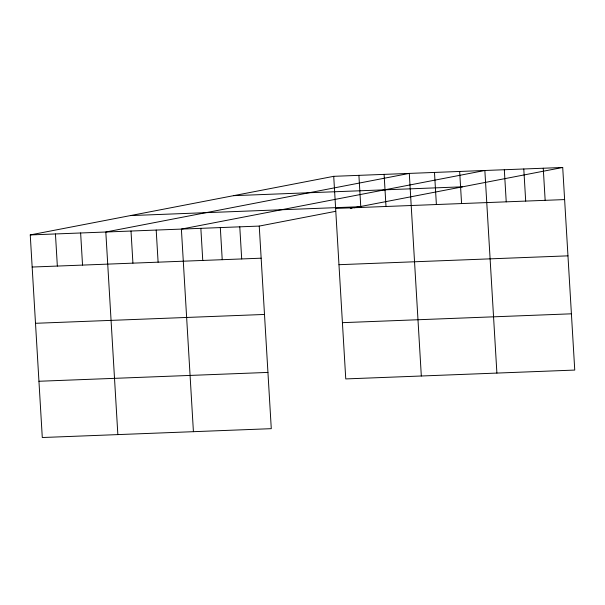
<?xml version="1.0" encoding="UTF-8"?>
<svg xmlns="http://www.w3.org/2000/svg" width="605" height="605" viewBox="0 0 605 605"><rect width="100%" height="100%" fill="white"/><g stroke="black" fill="none" stroke-linecap="round" stroke-linejoin="round"><path stroke-width="0.91" d="M335.714 211.311L259.243 226.081L271.282 428.673L42.289 437.521L30.25 234.929L333.718 176.327L562.711 167.479L574.75 370.071L345.757 378.919L333.718 176.327M350.287 208.498L352.102 208.15M353.925 207.795L562.711 167.479M233.575 195.665L462.568 186.816M130.393 215.592L359.385 206.744M335.624 208.43L564.624 199.582M30.25 234.929L259.243 226.081M32.156 267.039L261.148 258.191M338.966 264.695L567.966 255.847M35.498 323.297L264.491 314.449M342.415 322.662L571.407 313.813M38.947 381.263L267.939 372.415M543.252 168.228L545.158 200.338M523.786 168.976L525.692 201.087M504.32 169.733L506.226 201.843M496.894 373.081L484.855 170.481L181.387 229.091L193.418 431.683M459.664 171.457L461.577 203.567M434.481 172.433L436.386 204.535M421.322 376L409.29 173.408L105.814 232.01L117.854 434.602M384.099 174.376L386.005 206.487M358.909 175.352L360.814 207.462M239.777 226.83L241.69 258.94M220.318 227.586L222.224 259.689M200.852 228.335L202.758 260.445M156.196 230.059L158.102 262.169M131.005 231.034L132.918 263.145M80.631 232.985L82.537 265.088M55.441 233.953L57.346 266.064"/></g></svg>
